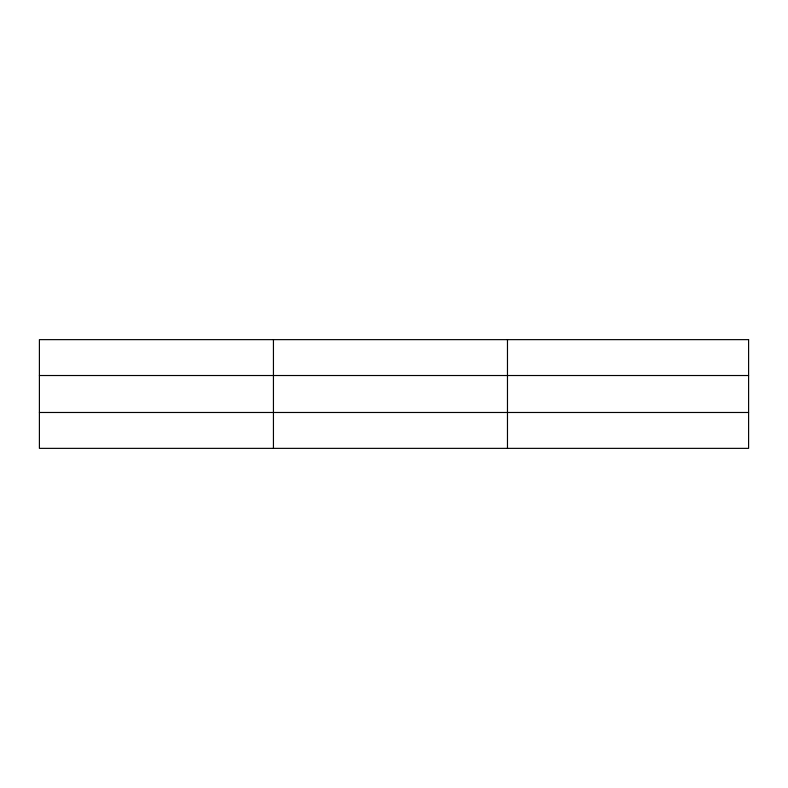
<?xml version="1.0" encoding="UTF-8"?>
<svg xmlns="http://www.w3.org/2000/svg" width="788" height="788" viewBox="0 0 788 788"><rect width="100%" height="100%" fill="white"/><g stroke="black" fill="none" stroke-linecap="round" stroke-linejoin="round"><path stroke-width="1.18" d="M273.436 339.638L273.436 448.362M507.472 339.638L507.472 448.362M39.4 375.521L748.6 375.521M39.4 412.479L748.6 412.479M748.6 339.638L748.6 448.362L39.4 448.362L39.4 339.638L748.6 339.638"/></g></svg>
